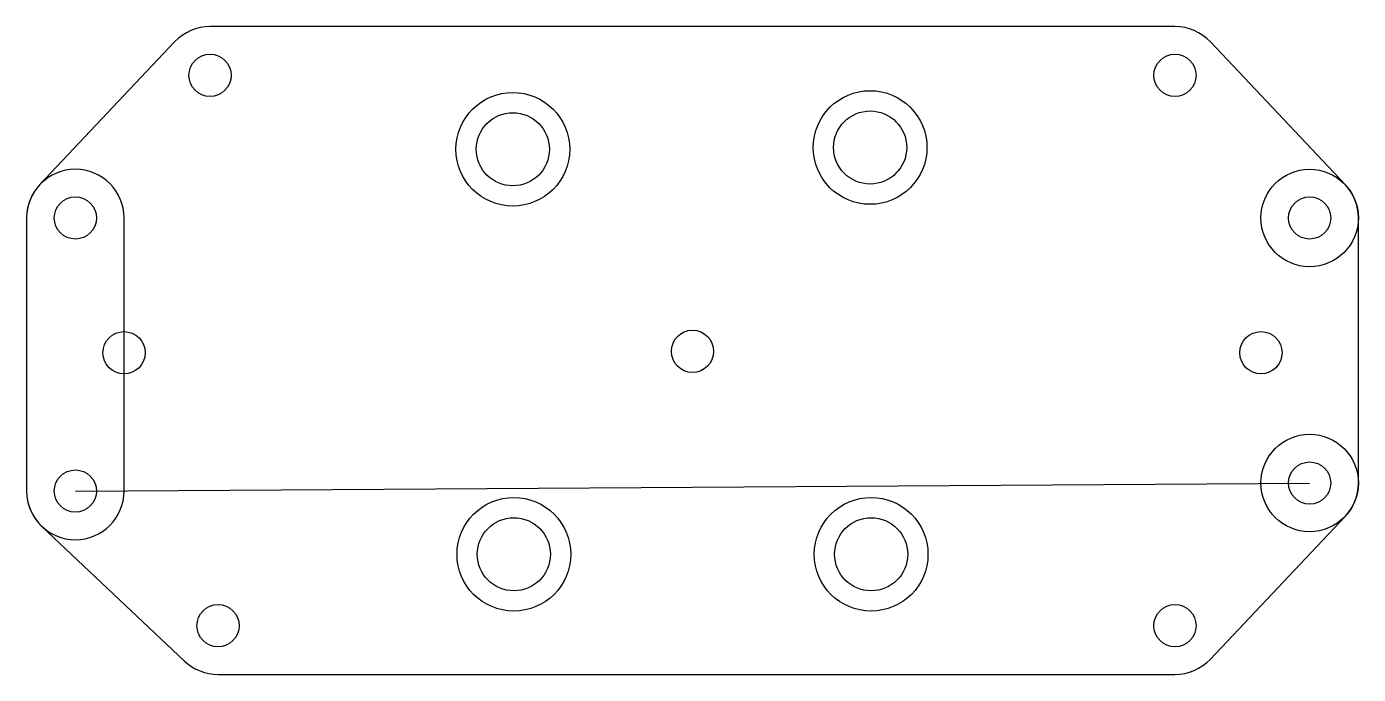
# Model space of a CAD drawing. Header units: inches. Extents: x 0 to 82, y 0 to 39.9.
import ezdxf

# ---------------------------------------------------------------- set-up
doc = ezdxf.new("R2010")
doc.units = ezdxf.units.IN
doc.header["$MEASUREMENT"] = 0
doc.layers.add('画層 1', color=2, linetype='Continuous')

msp = doc.modelspace()

# ---------------------------------------------------------------- linework, layer by layer
msp.add_lwpolyline([(41, 0), (70.706, 0, 0.206397), (72.888, 0.941), (81.181, 9.725, 0.191449), (82, 11.785), (82, 28.112, 0.191449), (81.181, 30.172), (72.888, 38.956, 0.206397), (70.706, 39.897), (41, 39.897), (11.294, 39.897, 0.206397), (9.112, 38.956), (0.819, 30.172, 0.191449), (0, 28.112), (0, 11.293, 0.206397), (0.941, 9.112), (9.725, 0.819, 0.191449), (11.785, 0)], format="xyb", close=True)
for centre, radius in [((11.294, 36.897), 1.3), ((70.706, 36.897), 1.3), ((29.937, 32.342), 2.25), ((51.937, 32.452), 2.25), ((3, 28.112), 1.3), ((79, 28.112), 1.3), ((6, 19.809), 1.3), ((41, 19.897), 1.3), ((76, 19.809), 1.3), ((3, 11.293), 1.3), ((79, 11.785), 1.3), ((30, 7.397), 2.25), ((52, 7.397), 2.25), ((11.785, 3), 1.3), ((70.706, 3), 1.3)]:
    msp.add_circle(centre, radius)
at = {"layer": '画層 1'}
msp.add_line((3, 11.293), (79, 11.785), dxfattribs=at)
msp.add_lwpolyline([(0, 28.112), (0, 11.293, 1), (6, 11.293), (6, 28.112, 1)], format="xyb", close=True, dxfattribs=at)
for centre, radius in [((29.937, 32.342), 3.5), ((51.937, 32.452), 3.5), ((79, 28.112), 3), ((79, 11.785), 3), ((30, 7.397), 3.5), ((52, 7.397), 3.5)]:
    msp.add_circle(centre, radius, dxfattribs=at)

doc.saveas('drawing.dxf')
